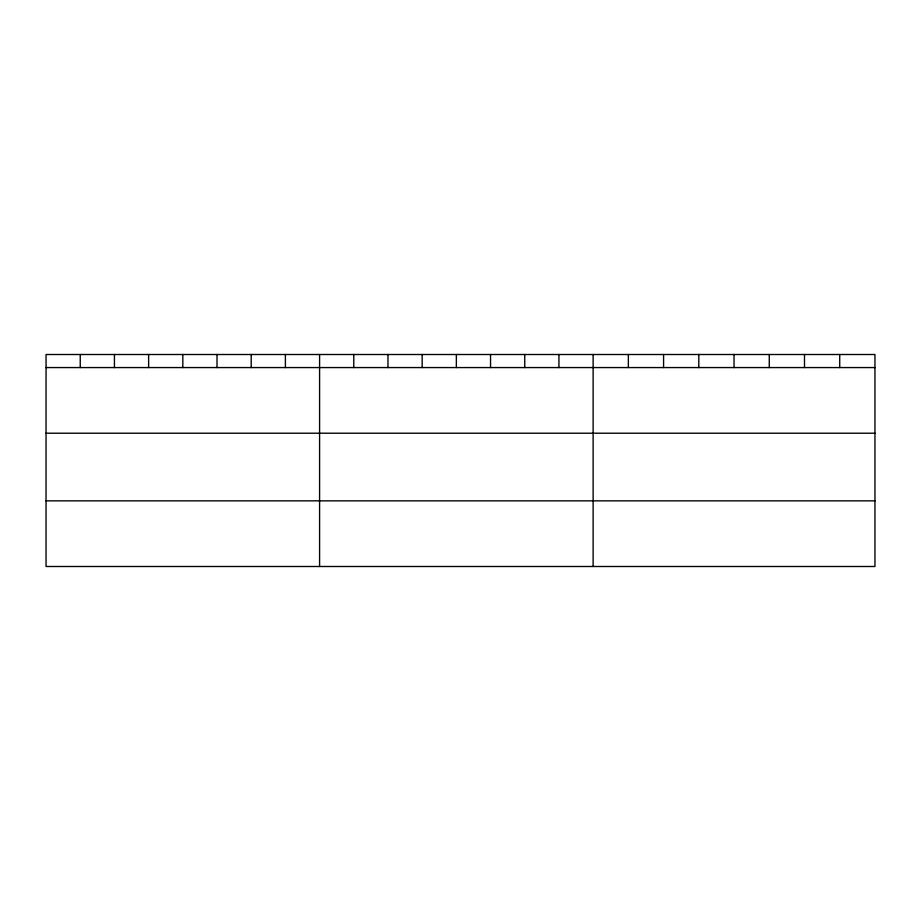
<?xml version="1.0" encoding="UTF-8"?>
<svg xmlns="http://www.w3.org/2000/svg" width="921" height="921" viewBox="0 0 921 921"><rect width="100%" height="100%" fill="white"/><g stroke="black" fill="none" stroke-linecap="round" stroke-linejoin="round"><path stroke-width="1.38" d="M874.95 367.571L874.95 566.496L46.05 566.496L46.05 354.504L874.95 354.504L874.95 367.571L46.05 367.571M46.05 433.215L874.95 433.215M46.05 500.851L874.95 500.851M839.722 354.504L839.722 367.571M804.494 354.504L804.494 367.571M769.265 354.504L769.265 367.571M734.037 354.504L734.037 367.571M698.809 354.504L698.809 367.571M663.581 354.504L663.581 367.571M628.352 354.504L628.352 367.571M593.124 354.504L593.124 566.496M558.932 354.504L558.932 367.571M524.74 354.504L524.74 367.571M490.548 354.504L490.548 367.571M456.356 354.504L456.356 367.571M422.163 354.504L422.163 367.571M387.971 354.504L387.971 367.571M353.779 354.504L353.779 367.571M319.587 354.504L319.587 566.496M285.395 354.504L285.395 367.571M251.203 354.504L251.203 367.571M217.011 354.504L217.011 367.571M182.819 354.504L182.819 367.571M148.626 354.504L148.626 367.571M114.434 354.504L114.434 367.571M80.242 354.504L80.242 367.571"/></g></svg>
